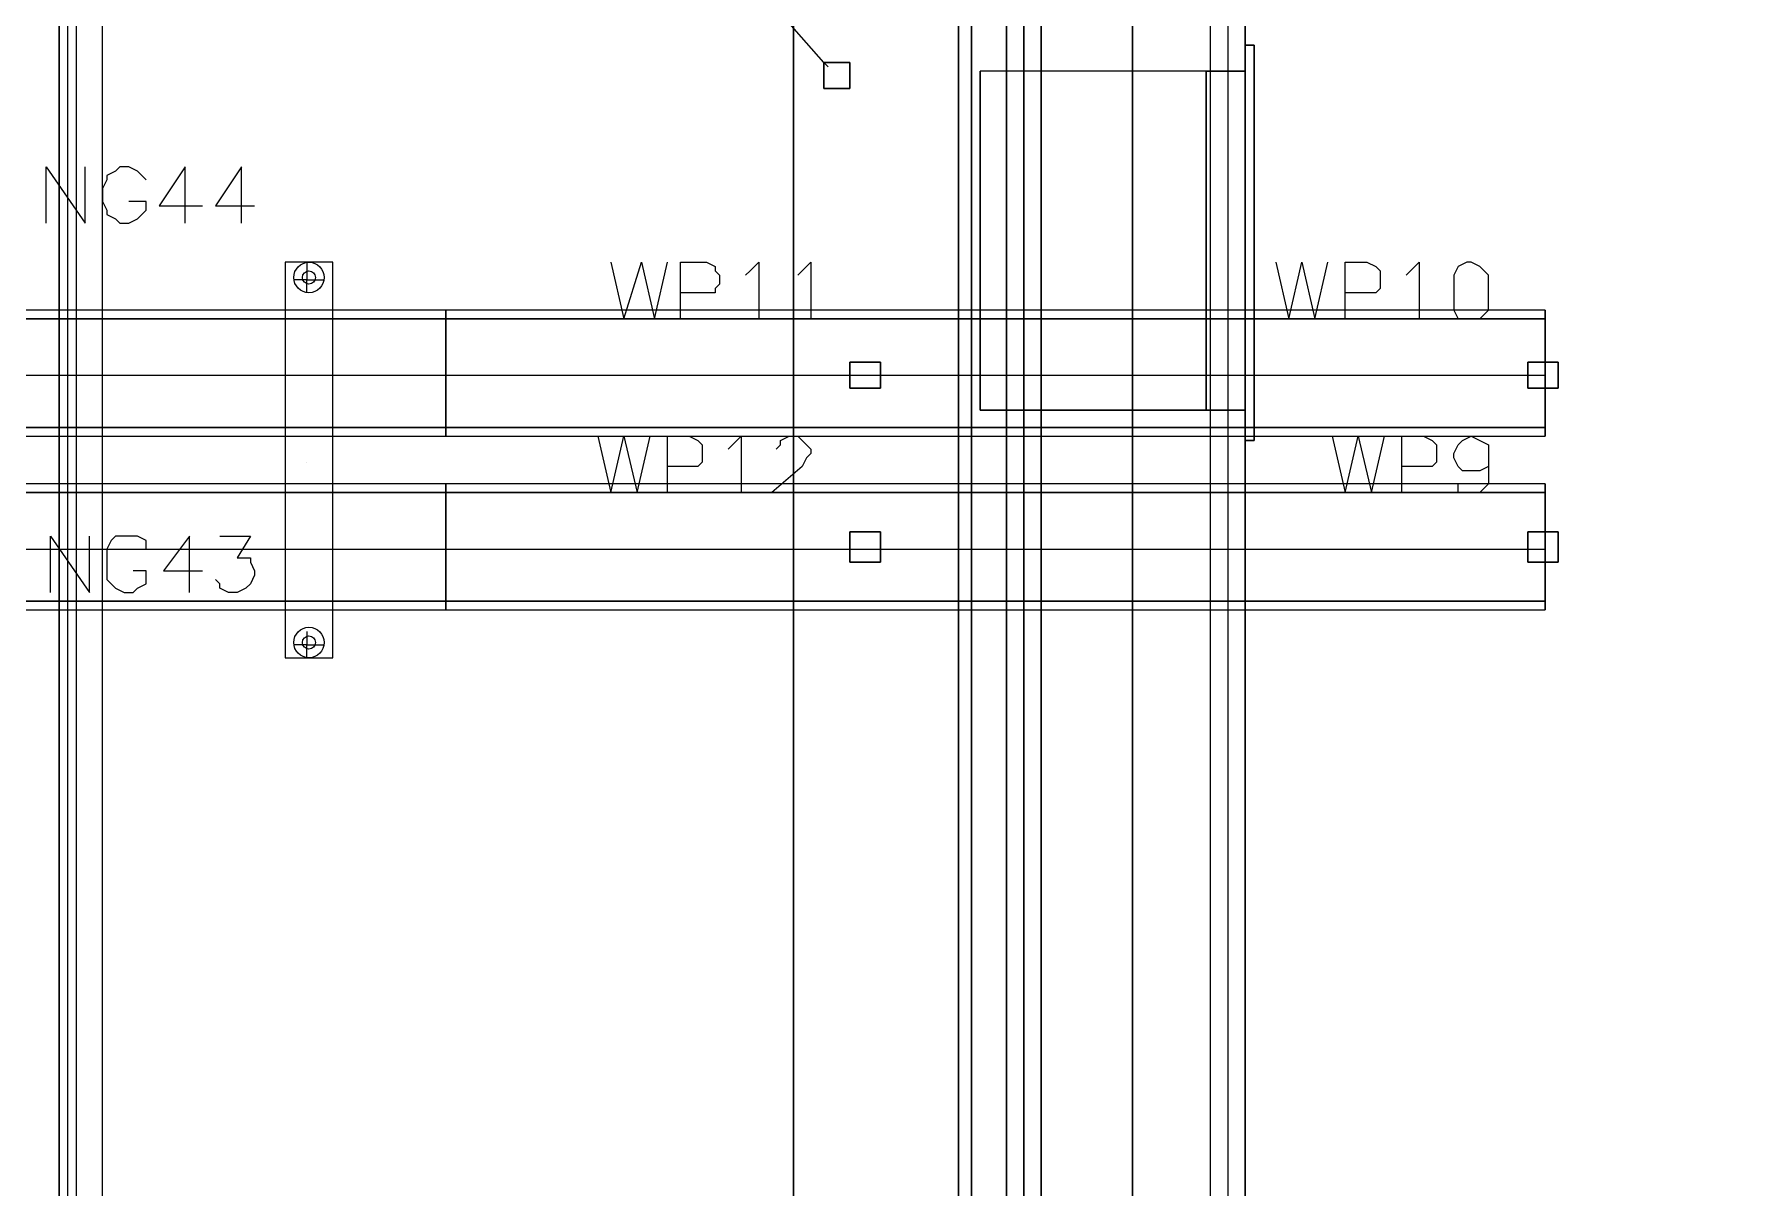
# Model space of a CAD drawing. Header units: metres. Extents: x 114 to 218, y 8 to 180.
# Drawn here: x 150.5 to 156.55, y 71.83 to 75.91 of the extents above; entities that cross this region are included whole.
import ezdxf

# ---------------------------------------------------------------- set-up
doc = ezdxf.new("R2010")
doc.units = ezdxf.units.M
doc.header["$MEASUREMENT"] = 0
for name, color, linetype in [('_Route', 7, 'Continuous'), ('A-2D-I-WALL', 7, 'Continuous'), ('A-3D-I-WALL', 7, 'Continuous'), ('A-TFP-CONTROL', 7, 'Continuous'), ('E-CNDT-PWR', 7, 'Continuous'), ('E-Hanger', 7, 'Continuous'), ('E-TFP-HANGER', 7, 'Continuous'), ('E-TFP-WALL PENETRATION', 7, 'Continuous'), ('M-RA2S-ADist', 7, 'Continuous'), ('M-RA2S-Rect', 7, 'Continuous'), ('PL-DHWR-Pipe', 7, 'Continuous'), ('PL-DHWR-Pipe_Fitting-Insulation', 7, 'Continuous'), ('S-3D-BEAM', 7, 'Continuous')]:
    doc.layers.add(name, color=color, linetype=linetype)

msp = doc.modelspace()

# ---------------------------------------------------------------- linework, layer by layer
at = {"layer": '_Route', "color": 4, "true_color": 0x00ffff}
msp.add_lwpolyline([(193.461, 85.4557), (193.461, 85.0712), (169.3117, 85.0712), (169.3117, 65.721), (150.623, 65.721), (150.623, 77.2265), (141.1786, 77.2265), (140.8402, 77.2265), (130.5806, 77.2265), (130.2422, 77.2265), (126.489, 77.2265)], dxfattribs=at)
msp.add_lwpolyline([(193.461, 85.4557), (193.461, 85.0712), (169.3117, 85.0712), (169.3117, 65.721), (150.623, 65.721), (150.623, 77.2265), (141.1786, 77.2265), (140.8402, 77.2265), (130.5806, 77.2265), (130.2422, 77.2265), (126.489, 77.2265)], dxfattribs=at)
at = {"layer": 'A-2D-I-WALL', "color": 9, "true_color": 0xbababa}
for points in [[(154.0685, 78.0725), (154.0685, 67.8437)], [(154.6683, 67.1822), (154.6683, 78.0725)], [(154.0069, 77.8264), (154.0069, 67.9052)], [(154.7299, 77.8264), (154.7299, 67.536)], [(153.9454, 77.7649), (153.9454, 67.9667)], [(154.7914, 67.5975), (154.7914, 77.7649)]]:
    msp.add_lwpolyline(points, dxfattribs=at)
at = {"layer": 'A-3D-I-WALL', "color": 42, "true_color": 0xdda500}
for points in [[(154.0069, 67.9052), (154.0069, 78.134), (153.9454, 78.134), (153.9454, 67.9667), (153.9454, 67.9052), (154.0069, 67.9052), (154.0069, 67.8437), (154.0685, 67.8437), (154.0685, 78.0725), (154.0685, 78.134), (154.0069, 78.134)], [(154.7914, 78.134), (153.9454, 78.134), (153.9454, 77.7649), (153.9454, 67.9667), (153.9454, 67.1207), (154.7914, 67.1207), (154.0069, 67.1207), (153.9454, 67.1207), (153.9454, 67.9667), (153.9454, 78.134), (154.0685, 78.134), (154.7914, 78.134)], [(154.7914, 67.1207), (154.7914, 67.5975), (154.7914, 77.7649), (154.7914, 78.134), (154.7914, 77.7649), (154.7914, 67.5975), (154.7914, 67.1207)], [(154.6683, 67.536), (154.6683, 77.8264), (154.6683, 78.0725), (154.0685, 78.0725)], [(154.7914, 67.536), (154.7914, 67.5975), (154.7914, 77.7649), (154.7914, 77.8264), (154.7299, 77.8264), (154.7299, 67.536), (154.7914, 67.536)]]:
    msp.add_lwpolyline(points, dxfattribs=at)
at = {"layer": 'A-TFP-CONTROL', "color": 1, "true_color": 0xff0000}
for points in [[(153.2994, 75.8114), (153.1763, 75.9498), (153.1609, 75.9498)], [(153.3917, 75.8114), (153.2994, 75.8114), (153.2994, 75.7191), (153.2994, 75.8114), (153.3917, 75.8114)], [(153.2994, 75.8114), (153.2994, 75.8114)], [(153.2994, 75.8114), (153.2994, 75.8114)], [(153.2994, 75.8114), (153.3148, 75.796), (153.3148, 75.796), (153.2994, 75.8114), (153.2994, 75.8114)], [(153.3917, 75.7191), (153.3917, 75.8114), (153.3917, 75.7191)], [(153.3917, 75.8114), (153.3917, 75.8114)], [(153.3917, 75.8114), (153.3917, 75.8114)], [(153.3917, 75.7191), (153.2994, 75.7191), (153.3917, 75.7191)], [(153.2994, 75.7191), (153.2994, 75.7191)], [(153.2994, 75.7191), (153.2994, 75.7191)], [(153.3917, 75.7191), (153.3917, 75.7191)]]:
    msp.add_lwpolyline(points, dxfattribs=at)
at = {"layer": 'E-CNDT-PWR', "color": 113, "true_color": 0x6edda5}
for points in [[(155.8527, 74.9346), (128.5963, 74.9346)], [(128.5963, 74.4885), (128.5963, 74.5193), (128.5963, 74.5962), (128.5963, 74.7039), (128.5963, 74.8116), (128.5963, 74.9039), (128.5963, 74.9346), (128.5963, 74.9039), (128.5963, 74.8116), (128.5963, 74.7039), (128.5963, 74.5962), (128.5963, 74.5193), (128.5963, 74.4885), (155.8527, 74.4885)], [(128.5963, 74.9039), (155.8527, 74.9039), (128.5963, 74.9039)], [(151.9612, 74.4885), (151.9612, 74.5193), (151.9612, 74.5962), (151.9612, 74.7039), (151.9612, 74.8116), (151.9612, 74.9039), (151.9612, 74.9346), (151.9612, 74.9039), (151.9612, 74.8116), (151.9612, 74.7039), (151.9612, 74.5962), (151.9612, 74.5193), (151.9612, 74.4885)], [(155.8527, 74.9346), (155.8527, 74.9039), (155.8527, 74.8116), (155.8527, 74.7039), (155.8527, 74.5962), (155.8527, 74.5193), (155.8527, 74.4885), (155.8527, 74.5193), (155.8527, 74.5962), (155.8527, 74.7039), (155.8527, 74.8116), (155.8527, 74.9039), (155.8527, 74.9346)], [(155.8527, 74.9346), (155.8527, 74.9039), (155.8527, 74.8116), (155.8527, 74.7039), (155.8527, 74.5962), (155.8527, 74.5193), (155.8527, 74.4885), (155.8527, 74.5193), (155.8527, 74.5962), (155.8527, 74.7039), (155.8527, 74.8116), (155.8527, 74.9039), (155.8527, 74.9346)], [(128.5963, 74.7039), (155.8527, 74.7039)], [(128.5963, 74.7039), (155.8527, 74.7039)], [(155.8527, 74.7039), (155.8527, 74.7039)], [(155.8527, 74.7039), (155.8527, 74.7039)], [(128.5963, 74.5193), (155.8527, 74.5193), (128.5963, 74.5193)], [(155.8527, 74.3194), (128.5963, 74.3194)], [(128.5963, 73.8733), (128.5963, 73.904), (128.5963, 73.981), (128.5963, 74.0886), (128.5963, 74.2117), (128.5963, 74.2886), (128.5963, 74.3194), (128.5963, 74.2886), (128.5963, 74.2117), (128.5963, 74.0886), (128.5963, 73.981), (128.5963, 73.904), (128.5963, 73.8733), (155.8527, 73.8733)], [(128.5963, 74.2886), (155.8527, 74.2886), (128.5963, 74.2886)], [(151.9612, 73.8733), (151.9612, 73.904), (151.9612, 73.981), (151.9612, 74.0886), (151.9612, 74.2117), (151.9612, 74.2886), (151.9612, 74.3194), (151.9612, 74.2886), (151.9612, 74.2117), (151.9612, 74.0886), (151.9612, 73.981), (151.9612, 73.904), (151.9612, 73.8733)], [(155.8527, 74.3194), (155.8527, 74.2886), (155.8527, 74.2117), (155.8527, 74.0886), (155.8527, 73.981), (155.8527, 73.904), (155.8527, 73.8733), (155.8527, 73.904), (155.8527, 73.981), (155.8527, 74.0886), (155.8527, 74.2117), (155.8527, 74.2886), (155.8527, 74.3194)], [(155.8527, 74.3194), (155.8527, 74.2886), (155.8527, 74.2117), (155.8527, 74.0886), (155.8527, 73.981), (155.8527, 73.904), (155.8527, 73.8733), (155.8527, 73.904), (155.8527, 73.981), (155.8527, 74.0886), (155.8527, 74.2117), (155.8527, 74.2886), (155.8527, 74.3194)], [(128.5963, 74.0886), (155.8527, 74.0886)], [(128.5963, 74.0886), (155.8527, 74.0886)], [(155.8527, 74.0886), (155.8527, 74.0886)], [(155.8527, 74.0886), (155.8527, 74.0886)], [(128.5963, 73.904), (155.8527, 73.904), (128.5963, 73.904)]]:
    msp.add_lwpolyline(points, dxfattribs=at)
at = {"layer": 'E-Hanger', "color": 3, "true_color": 0x00ff00}
for points in [[(151.392, 75.1038), (151.392, 75.1038)], [(151.5612, 73.7041), (151.5612, 75.1038), (151.392, 75.1038), (151.392, 73.7041), (151.5612, 73.7041), (151.5612, 75.1038), (151.392, 75.1038), (151.392, 73.7041), (151.392, 73.7041), (151.5612, 73.7041), (151.5612, 73.7041)], [(151.392, 75.1038), (151.392, 75.1038)], [(151.4689, 75.0731), (151.4689, 75.0731)], [(151.5612, 75.1038), (151.5612, 75.1038)], [(151.5612, 75.1038), (151.5612, 75.1038)], [(151.4536, 75.0423), (151.4536, 75.0423)], [(151.4689, 75.0269), (151.4689, 75.0269)], [(151.4997, 75.0423), (151.4997, 75.0423)], [(151.4689, 74.3963), (151.4689, 74.3963)], [(151.4536, 73.7502), (151.4536, 73.7502)], [(151.4689, 73.781), (151.4689, 73.781)], [(151.4997, 73.7502), (151.4997, 73.7502)], [(151.392, 73.7041), (151.392, 73.7041)], [(151.4689, 73.7195), (151.4689, 73.7195)], [(151.5612, 73.7041), (151.5612, 73.7041)], [(151.5612, 73.7041), (151.5612, 73.7041)]]:
    msp.add_lwpolyline(points, dxfattribs=at)
for centre in [(151.4766, 75.05), (151.4766, 75.05), (151.4766, 75.05), (151.4766, 75.05), (151.4766, 73.7579), (151.4766, 73.7579), (151.4766, 73.7579), (151.4766, 73.7579)]:
    msp.add_circle(centre, 0.0231, dxfattribs=at)
at = {"layer": 'E-TFP-HANGER', "color": 3, "true_color": 0x00ff00}
for points in [[(150.5461, 75.2423), (150.5461, 75.4422), (150.6845, 75.2423), (150.6845, 75.4422)], [(150.8998, 75.3961), (150.8844, 75.4115), (150.869, 75.4268), (150.8383, 75.4422), (150.8075, 75.4422), (150.7921, 75.4268), (150.7614, 75.4115), (150.7614, 75.3961), (150.746, 75.3653), (150.746, 75.3192), (150.7614, 75.2884), (150.7614, 75.273), (150.7921, 75.2576), (150.8075, 75.2423), (150.8383, 75.2423), (150.869, 75.2576), (150.8844, 75.273), (150.8998, 75.2884), (150.8998, 75.3192), (150.8383, 75.3192)], [(151.0383, 75.2423), (151.0383, 75.4422), (150.946, 75.3038), (151.0998, 75.3038)], [(151.2382, 75.2423), (151.2382, 75.4422), (151.1459, 75.3038), (151.2843, 75.3038)], [(151.4689, 75.1038), (151.4689, 75.0423), (151.5305, 75.0423)], [(151.4689, 74.9961), (151.4689, 75.0423), (151.4228, 75.0423)], [(151.4689, 75.0423), (151.4689, 75.0423)], [(151.4689, 75.0423), (151.4689, 75.0423)], [(151.5305, 75.0423), (151.5305, 75.0423)], [(150.5614, 73.9348), (150.5614, 74.1348), (150.6999, 73.9348), (150.6999, 74.1348)], [(150.8998, 74.0886), (150.8998, 74.1194), (150.869, 74.1348), (150.8537, 74.1348), (150.8229, 74.1348), (150.7921, 74.1348), (150.7768, 74.1194), (150.7614, 74.0886), (150.7614, 74.0579), (150.7614, 74.0117), (150.7614, 73.981), (150.7768, 73.9656), (150.7921, 73.9502), (150.8229, 73.9348), (150.8537, 73.9348), (150.869, 73.9502), (150.8998, 73.9656), (150.8998, 73.981), (150.8998, 74.0117), (150.8537, 74.0117)], [(151.0536, 73.9348), (151.0536, 74.1348), (150.9613, 74.0117), (151.0998, 74.0117)], [(151.1613, 74.1348), (151.269, 74.1348), (151.2228, 74.0579), (151.2382, 74.0579), (151.269, 74.0579), (151.269, 74.0425), (151.2843, 74.0117), (151.2843, 73.9963), (151.269, 73.9656), (151.2536, 73.9502), (151.2228, 73.9348), (151.1921, 73.9348), (151.1613, 73.9502), (151.1613, 73.9656), (151.1459, 73.981)], [(151.4689, 73.7964), (151.4689, 73.7502), (151.5305, 73.7502)], [(151.4689, 73.7041), (151.4689, 73.7502), (151.4228, 73.7502)], [(151.4689, 73.7502), (151.4689, 73.7502)], [(151.4689, 73.7502), (151.4689, 73.7502)], [(151.5305, 73.7502), (151.5305, 73.7502)]]:
    msp.add_lwpolyline(points, dxfattribs=at)
for centre in [(151.4766, 75.05), (151.4766, 73.7579)]:
    msp.add_circle(centre, 0.0538, dxfattribs=at)
at = {"layer": 'E-TFP-WALL PENETRATION', "color": 34, "true_color": 0x954a00}
for points in [[(152.5457, 75.1038), (152.5918, 74.9039), (152.6533, 75.1038), (152.6995, 74.9039), (152.7456, 75.1038)], [(152.7918, 74.9039), (152.7918, 75.1038), (152.8841, 75.1038), (152.9148, 75.0884), (152.9148, 75.0731), (152.9302, 75.0577), (152.9302, 75.0269), (152.9148, 75.0115), (152.9148, 74.9961), (152.8841, 74.9961), (152.7918, 74.9961)], [(153.0225, 75.0577), (153.0379, 75.0731), (153.0686, 75.1038), (153.0686, 74.9039)], [(153.2071, 75.0577), (153.2225, 75.0731), (153.2532, 75.1038), (153.2532, 74.9039)], [(154.8991, 75.1038), (154.9452, 74.9039), (154.9913, 75.1038), (155.0375, 74.9039), (155.0836, 75.1038)], [(155.1452, 74.9039), (155.1452, 75.1038), (155.2221, 75.1038), (155.2529, 75.0884), (155.2682, 75.0731), (155.2682, 75.0577), (155.2682, 75.0269), (155.2682, 75.0115), (155.2529, 74.9961), (155.2221, 74.9961), (155.1452, 74.9961)], [(155.3605, 75.0577), (155.3759, 75.0731), (155.4067, 75.1038), (155.4067, 74.9039)], [(155.5759, 75.1038), (155.5451, 75.0884), (155.5297, 75.0577), (155.5297, 75.0115), (155.5297, 74.9808), (155.5297, 74.9346), (155.5451, 74.9039), (155.5759, 74.9039), (155.5912, 74.9039), (155.622, 74.9039), (155.6528, 74.9346), (155.6528, 74.9808), (155.6528, 75.0115), (155.6528, 75.0577), (155.622, 75.0884), (155.5912, 75.1038), (155.5759, 75.1038)], [(153.4993, 74.75), (153.3917, 74.75), (153.3917, 74.6577), (153.3917, 74.75), (153.4993, 74.75)], [(153.3917, 74.75), (153.3917, 74.75)], [(153.3917, 74.75), (153.3917, 74.75)], [(153.4532, 74.7039), (155.8527, 74.7039)], [(153.4993, 74.6577), (153.4993, 74.75), (153.4993, 74.6577)], [(153.4993, 74.75), (153.4993, 74.75)], [(153.4993, 74.75), (153.4993, 74.75)], [(155.8989, 74.75), (155.7912, 74.75), (155.7912, 74.6577), (155.7912, 74.75), (155.8989, 74.75)], [(155.7912, 74.75), (155.7912, 74.75)], [(155.7912, 74.75), (155.7912, 74.75)], [(155.8989, 74.6577), (155.8989, 74.75), (155.8989, 74.6577)], [(155.8989, 74.75), (155.8989, 74.75)], [(155.8989, 74.75), (155.8989, 74.75)], [(153.4993, 74.6577), (153.3917, 74.6577), (153.4993, 74.6577)], [(153.3917, 74.6577), (153.3917, 74.6577)], [(153.3917, 74.6577), (153.3917, 74.6577)], [(153.4993, 74.6577), (153.4993, 74.6577)], [(155.8989, 74.6577), (155.7912, 74.6577), (155.8989, 74.6577)], [(155.7912, 74.6577), (155.7912, 74.6577)], [(155.7912, 74.6577), (155.7912, 74.6577)], [(155.8989, 74.6577), (155.8989, 74.6577)], [(152.4995, 74.4885), (152.5457, 74.2886), (152.5918, 74.4885), (152.638, 74.2886), (152.6841, 74.4885)], [(152.7456, 74.2886), (152.7456, 74.4885), (152.8225, 74.4885), (152.8533, 74.4732), (152.8687, 74.4578), (152.8687, 74.4424), (152.8687, 74.4116), (152.8687, 74.3963), (152.8533, 74.3809), (152.8225, 74.3809), (152.7456, 74.3809)], [(152.961, 74.4424), (152.9763, 74.4578), (153.0071, 74.4885), (153.0071, 74.2886)], [(153.1302, 74.4424), (153.1455, 74.4578), (153.1455, 74.4732), (153.1763, 74.4885), (153.2071, 74.4885), (153.2225, 74.4732), (153.2379, 74.4578), (153.2532, 74.4424), (153.2532, 74.427), (153.2379, 74.4116), (153.2225, 74.3809), (153.1148, 74.2886), (153.2532, 74.2886)], [(155.099, 74.4885), (155.1452, 74.2886), (155.1913, 74.4885), (155.2375, 74.2886), (155.2836, 74.4885)], [(155.3451, 74.2886), (155.3451, 74.4885), (155.422, 74.4885), (155.4528, 74.4732), (155.4682, 74.4578), (155.4682, 74.4424), (155.4682, 74.4116), (155.4682, 74.3963), (155.4528, 74.3809), (155.422, 74.3809), (155.3451, 74.3809)], [(155.6528, 74.4116), (155.6528, 74.3809), (155.622, 74.3655), (155.5912, 74.3655), (155.5605, 74.3655), (155.5451, 74.3809), (155.5297, 74.4116), (155.5297, 74.427), (155.5451, 74.4578), (155.5605, 74.4732), (155.5912, 74.4885), (155.622, 74.4732), (155.6528, 74.4578), (155.6528, 74.4116), (155.6528, 74.3655), (155.6528, 74.3194), (155.622, 74.2886), (155.5912, 74.2886), (155.5759, 74.2886), (155.5451, 74.2886), (155.5451, 74.3194)], [(153.4993, 74.1502), (153.3917, 74.1502), (153.3917, 74.0425), (153.3917, 74.1502), (153.4993, 74.1502)], [(153.3917, 74.1502), (153.3917, 74.1502)], [(153.3917, 74.1502), (153.3917, 74.1502)], [(153.4993, 74.0425), (153.4993, 74.1502), (153.4993, 74.0425)], [(153.4993, 74.1502), (153.4993, 74.1502)], [(153.4993, 74.1502), (153.4993, 74.1502)], [(155.8989, 74.1502), (155.7912, 74.1502), (155.7912, 74.0425), (155.7912, 74.1502), (155.8989, 74.1502)], [(155.7912, 74.1502), (155.7912, 74.1502)], [(155.7912, 74.1502), (155.7912, 74.1502)], [(155.8989, 74.0425), (155.8989, 74.1502), (155.8989, 74.0425)], [(155.8989, 74.1502), (155.8989, 74.1502)], [(155.8989, 74.1502), (155.8989, 74.1502)], [(153.4993, 74.0425), (153.3917, 74.0425), (153.4993, 74.0425)], [(153.3917, 74.0425), (153.3917, 74.0425)], [(153.3917, 74.0425), (153.3917, 74.0425)], [(153.4532, 74.0886), (155.8527, 74.0886)], [(153.4993, 74.0425), (153.4993, 74.0425)], [(155.8989, 74.0425), (155.7912, 74.0425), (155.8989, 74.0425)], [(155.7912, 74.0425), (155.7912, 74.0425)], [(155.7912, 74.0425), (155.7912, 74.0425)], [(155.8989, 74.0425), (155.8989, 74.0425)]]:
    msp.add_lwpolyline(points, dxfattribs=at)
at = {"layer": 'M-RA2S-ADist', "color": 3, "true_color": 0x00ff00}
for points in [[(154.8222, 75.8729), (154.7914, 75.8729), (154.7914, 74.4732), (154.8222, 74.4732), (154.8222, 75.8729), (154.7914, 75.8729)], [(154.7914, 74.4732), (154.7914, 75.8729)], [(154.8222, 75.8729), (154.7914, 75.8729), (154.7914, 74.4732), (154.8222, 74.4732), (154.7914, 74.4732), (154.7914, 75.8729), (154.8222, 75.8729), (154.8222, 75.8729), (154.8222, 74.4732), (154.8222, 75.8729), (154.8222, 74.4732)], [(154.7914, 75.8729), (154.7914, 75.8729)], [(154.7914, 75.8729), (154.7914, 75.8729)], [(154.7914, 74.4732), (154.7914, 75.8729), (154.7914, 75.8729)], [(154.8222, 74.4732), (154.7914, 74.4732), (154.8222, 74.4732), (154.8222, 75.8729), (154.8222, 74.4732), (154.7914, 74.4732), (154.7914, 75.8729), (154.8222, 75.8729), (154.7914, 75.8729)], [(154.8222, 74.4732), (154.8222, 75.8729), (154.7914, 75.8729), (154.8222, 75.8729), (154.8222, 74.4732), (154.7914, 74.4732), (154.7914, 75.8729), (154.7914, 74.4732), (154.7914, 75.8729)], [(154.7914, 75.8729), (154.8222, 75.8729), (154.7914, 75.8729), (154.7914, 74.4732), (154.8222, 74.4732), (154.8222, 75.8729), (154.8222, 74.4732), (154.7914, 74.4732), (154.7914, 74.4732)], [(154.7914, 75.8729), (154.7914, 75.8729)], [(154.7914, 75.8729), (154.7914, 75.8729)], [(154.7914, 75.8729), (154.7914, 75.8729)], [(154.7914, 75.8729), (154.7914, 75.8729)], [(154.8222, 75.8729), (154.8222, 75.8729)], [(154.8222, 75.8729), (154.8222, 75.8729)], [(154.8222, 75.8729), (154.8222, 75.8729)], [(154.8222, 75.8729), (154.8222, 75.8729)], [(154.8222, 75.8729), (154.8222, 75.8729)], [(154.8222, 75.8729), (154.8222, 75.8729)], [(154.8222, 75.8729), (154.8222, 75.8729)], [(154.8222, 75.8729), (154.8222, 75.8729)], [(154.8222, 75.8729), (154.8222, 75.8729)], [(154.8222, 75.8729), (154.8222, 75.8729)], [(154.653, 74.5808), (154.653, 75.7806), (154.653, 74.5808)], [(154.653, 75.7806), (154.7914, 75.7806)], [(154.7914, 75.7806), (154.653, 75.7806)], [(154.653, 75.7806), (154.653, 75.7806)], [(154.7914, 74.5808), (154.7914, 75.7806), (154.7914, 74.5808)], [(154.7914, 75.7806), (154.7914, 75.7806)], [(154.7914, 74.5808), (154.653, 74.5808), (154.7914, 74.5808)], [(154.653, 74.5808), (154.653, 74.5808)], [(154.653, 74.5808), (154.653, 74.5808)], [(154.7914, 74.5808), (154.7914, 74.5808)], [(154.7914, 74.4732), (154.8222, 74.4732)], [(154.7914, 74.4732), (154.7914, 74.4732)], [(154.7914, 74.4732), (154.7914, 74.4732)], [(154.7914, 74.4732), (154.7914, 74.4732)], [(154.7914, 74.4732), (154.7914, 74.4732)], [(154.7914, 74.4732), (154.7914, 74.4732)], [(154.7914, 74.4732), (154.7914, 74.4732)], [(154.7914, 74.4732), (154.7914, 74.4732)], [(154.7914, 74.4732), (154.7914, 74.4732)], [(154.8222, 74.4732), (154.8222, 74.4732)], [(154.8222, 74.4732), (154.8222, 74.4732)], [(154.8222, 74.4732), (154.8222, 74.4732)], [(154.8222, 74.4732), (154.8222, 74.4732)], [(154.8222, 74.4732), (154.8222, 74.4732)], [(154.8222, 74.4732), (154.8222, 74.4732)], [(154.8222, 74.4732), (154.8222, 74.4732)]]:
    msp.add_lwpolyline(points, dxfattribs=at)
at = {"layer": 'M-RA2S-Rect', "color": 6, "true_color": 0xff00ff}
for points in [[(153.8531, 74.5808), (153.8531, 75.7806)], [(153.8531, 75.7806), (153.8531, 75.7806)], [(154.7914, 75.7806), (153.8531, 75.7806), (153.8531, 74.5808)], [(154.7914, 74.5808), (154.7914, 75.7806), (153.8531, 75.7806)], [(153.8531, 75.7806), (153.8531, 75.7806)], [(154.7914, 75.7806), (154.7914, 74.5808)], [(154.7914, 75.7806), (154.7914, 75.7806)], [(154.7914, 75.7806), (154.7914, 75.7806)], [(153.8531, 74.5808), (154.7914, 74.5808), (153.8531, 74.5808)], [(153.8531, 74.5808), (153.8531, 74.5808)], [(154.7914, 74.5808), (154.7914, 74.5808)]]:
    msp.add_lwpolyline(points, dxfattribs=at)
at = {"layer": 'PL-DHWR-Pipe', "color": 30, "true_color": 0xff7f00}
for points in [[(150.5922, 65.7671), (150.5922, 77.1804)], [(150.5922, 77.1804), (150.5922, 65.7671)], [(150.5922, 65.7671), (150.5922, 77.1804)], [(150.5922, 77.1804), (150.5922, 65.7671)], [(150.623, 65.7671), (150.623, 77.1804)], [(150.623, 65.7671), (150.623, 77.1804)], [(150.623, 65.7671), (150.623, 77.1804)], [(150.623, 65.7671), (150.623, 77.1804)], [(150.6537, 65.7671), (150.6537, 77.1804)], [(150.6537, 65.7671), (150.6537, 77.1804)], [(150.6537, 65.7671), (150.6537, 77.1804)], [(150.6537, 65.7671), (150.6537, 77.1804)]]:
    msp.add_lwpolyline(points, dxfattribs=at)
at = {"layer": 'PL-DHWR-Pipe_Fitting-Insulation', "color": 7, "true_color": 0xfafafa}
for points in [[(150.623, 65.7671), (150.623, 77.1804)], [(150.623, 65.7671), (150.623, 77.1804)], [(150.623, 65.7671), (150.623, 77.1804)], [(150.623, 65.7671), (150.623, 77.1804)], [(150.746, 65.7671), (150.746, 77.1804)], [(150.746, 65.7671), (150.746, 77.1804)], [(150.746, 65.7671), (150.746, 77.1804)], [(150.746, 65.7671), (150.746, 77.1804)]]:
    msp.add_lwpolyline(points, dxfattribs=at)
at = {"layer": 'S-3D-BEAM', "color": 4, "true_color": 0x00ffff}
for points in [[(153.1917, 77.0727), (153.1917, 24.5287), (153.1917, 77.0727)], [(154.3915, 24.5287), (153.1917, 24.5287), (153.1917, 24.5287), (153.1917, 77.0727), (154.3915, 77.0727), (154.3915, 24.5287)], [(153.1917, 24.5287), (154.3915, 24.5287), (154.3915, 24.5287), (154.3915, 77.0727), (153.1917, 77.0727), (153.1917, 24.5287)], [(153.1917, 77.0727), (153.1917, 24.5287), (153.1917, 77.0727)], [(153.7762, 24.5287), (153.1917, 24.5287), (153.1917, 24.5287), (153.1917, 77.0727), (153.7762, 77.0727), (153.7762, 24.5287)], [(153.7762, 24.5287), (153.1917, 24.5287), (153.7762, 24.5287), (153.7762, 24.5287), (153.7762, 77.0727), (153.1917, 77.0727), (153.1917, 24.5287), (154.3915, 24.5287), (153.8223, 24.5287)], [(153.7762, 77.0727), (153.7762, 24.5287), (153.7762, 77.0727)], [(153.8223, 24.5287), (154.3915, 24.5287), (154.3915, 24.5287), (154.3915, 77.0727), (153.8223, 77.0727), (153.8223, 24.5287)], [(153.8223, 77.0727), (153.8223, 24.5287), (153.8223, 77.0727)], [(154.3915, 24.5287), (153.8223, 24.5287), (153.8223, 24.5287), (153.8223, 77.0727), (154.3915, 77.0727), (154.3915, 24.5287)], [(154.3915, 77.0727), (154.3915, 24.5287), (154.3915, 77.0727)], [(154.3915, 77.0727), (154.3915, 24.5287), (154.3915, 77.0727)]]:
    msp.add_lwpolyline(points, dxfattribs=at)

doc.saveas('drawing.dxf')
